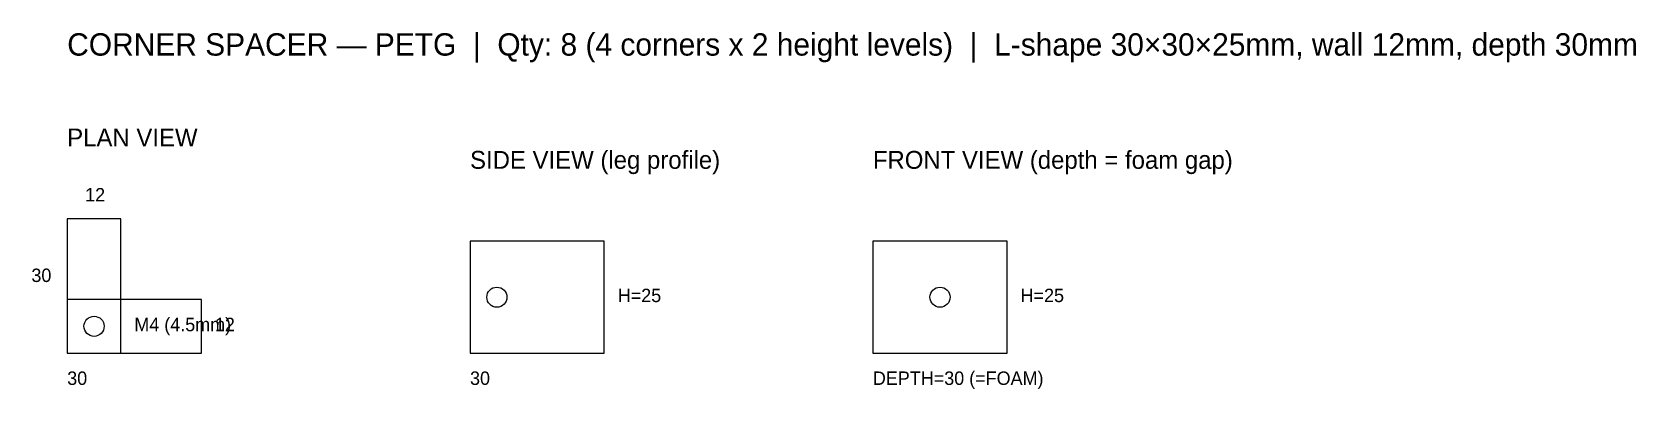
# Model space of a CAD drawing. Header units: metres. Extents: x -8 to 350, y -8 to 72.
import ezdxf
from ezdxf.enums import TextEntityAlignment as Align

# ---------------------------------------------------------------- set-up
doc = ezdxf.new("R2010")
doc.units = ezdxf.units.M
for name, color, linetype in [('ANNOTATIONS', 7, 'Continuous'), ('DIMENSIONS', 7, 'Continuous'), ('FASTENERS', 2, 'Continuous'), ('SPACERS', 6, 'Continuous')]:
    doc.layers.add(name, color=color, linetype=linetype)

msp = doc.modelspace()

# ---------------------------------------------------------------- linework, layer by layer
at = {"layer": 'FASTENERS'}
for centre in [(96, 12.5), (195, 12.5), (6, 6)]:
    msp.add_circle(centre, 2.25, dxfattribs=at)
at = {"layer": 'SPACERS'}
for points in [[(0, 0), (12, 0), (12, 30), (0, 30), (0, 0)], [(90, 0), (120, 0), (120, 25), (90, 25), (90, 0)], [(180, 0), (210, 0), (210, 25), (180, 25), (180, 0)], [(0, 0), (30, 0), (30, 12), (0, 12), (0, 0)]]:
    msp.add_lwpolyline(points, dxfattribs=at)

# ---------------------------------------------------------------- texts
at = {"layer": 'ANNOTATIONS'}
for s, height, p in [('CORNER SPACER — PETG  |  Qty: 8 (4 corners x 2 height levels)  |  L-shape 30×30×25mm, wall 12mm, depth 30mm', 5, (0, 65)), ('PLAN VIEW', 4, (0, 45)), ('SIDE VIEW (leg profile)', 4, (90, 40)), ('FRONT VIEW (depth = foam gap)', 4, (180, 40))]:
    msp.add_text(s, height=height, dxfattribs=at).set_placement(p, align=Align.BOTTOM_LEFT)
at = {"layer": 'DIMENSIONS'}
for s, p in [('12', (4, 33)), ('30', (-8, 15)), ('H=25', (123, 10.5)), ('H=25', (213, 10.5)), ('12', (33, 4)), ('30', (0, -8)), ('30', (90, -8)), ('DEPTH=30 (=FOAM)', (180, -8))]:
    msp.add_text(s, height=3, dxfattribs=at).set_placement(p, align=Align.BOTTOM_LEFT)
at = {"layer": 'FASTENERS'}
msp.add_text('M4 (4.5mm)', height=3, dxfattribs=at).set_placement((15, 4), align=Align.BOTTOM_LEFT)

doc.saveas('drawing.dxf')
